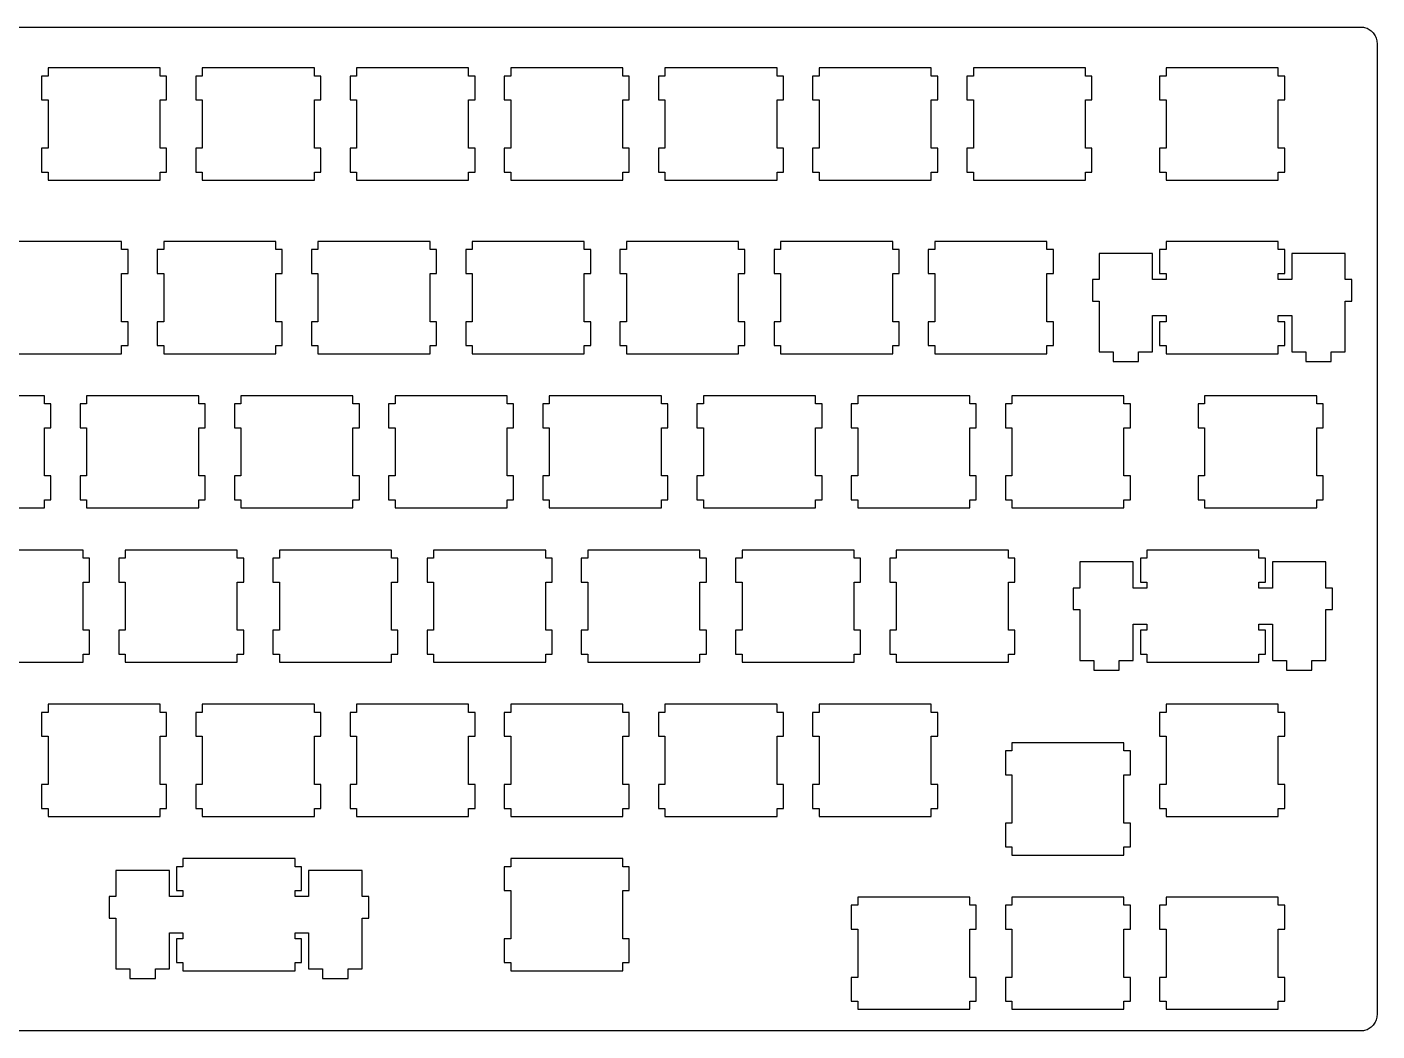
# Model space of a CAD drawing. Extents: x 0 to 286, y 0 to 124.
# Drawn here: x 119.2 to 286, y 0.1 to 124.1 of the extents above; entities that cross this region are included whole.
import ezdxf

# ---------------------------------------------------------------- set-up
doc = ezdxf.new("R2010")
doc.units = 0
doc.layers.get('0').update_dxf_attribs({"linetype": 'CONTINUOUS'})

msp = doc.modelspace()

# ---------------------------------------------------------------- linework, layer by layer
at = {"color": 0}
for p, q in [((2.096, 124.083), (283.997, 124.083)), ((283.997, 124.083), (284.153, 124.076)), ((284.153, 124.076), (284.309, 124.058)), ((284.309, 124.058), (284.463, 124.027)), ((284.463, 124.027), (284.614, 123.985)), ((284.614, 123.985), (284.762, 123.93)), ((284.762, 123.93), (284.904, 123.865)), ((284.904, 123.865), (285.04, 123.788)), ((285.04, 123.788), (285.171, 123.701)), ((285.171, 123.701), (285.294, 123.603)), ((285.294, 123.603), (285.411, 123.497)), ((285.411, 123.497), (285.517, 123.381)), ((285.517, 123.381), (285.615, 123.259)), ((285.615, 123.259), (285.702, 123.128)), ((285.702, 123.128), (285.779, 122.99)), ((285.779, 122.99), (285.844, 122.848)), ((285.844, 122.848), (285.899, 122.702)), ((285.899, 122.702), (285.94, 122.549)), ((285.94, 122.549), (285.972, 122.396)), ((285.972, 122.396), (285.99, 122.239)), ((285.99, 122.239), (285.997, 122.082)), ((285.997, 122.082), (285.997, 2.10564)), ((121.833, 119.027), (121.833, 118.026)), ((135.683, 119.027), (121.833, 119.027)), ((135.683, 118.026), (135.683, 119.027)), ((140.883, 119.027), (140.883, 118.026)), ((154.733, 119.027), (140.883, 119.027)), ((154.733, 118.026), (154.733, 119.027)), ((159.933, 119.027), (159.933, 118.026)), ((173.783, 119.027), (159.933, 119.027)), ((173.783, 118.026), (173.783, 119.027)), ((178.983, 119.027), (178.983, 118.026)), ((192.833, 119.027), (178.983, 119.027)), ((192.833, 118.026), (192.833, 119.027)), ((198.033, 119.027), (198.033, 118.026)), ((211.883, 119.027), (198.033, 119.027)), ((211.883, 118.026), (211.883, 119.027)), ((217.083, 119.027), (217.083, 118.026)), ((230.933, 119.027), (217.083, 119.027)), ((230.933, 118.026), (230.933, 119.027)), ((236.133, 119.027), (236.133, 118.026)), ((249.983, 119.027), (236.133, 119.027)), ((249.983, 118.026), (249.983, 119.027)), ((259.945, 119.027), (259.945, 118.026)), ((273.795, 119.027), (259.945, 119.027)), ((273.795, 118.026), (273.795, 119.027)), ((121.833, 118.026), (121.033, 118.026)), ((121.033, 118.026), (121.033, 115.076)), ((136.482, 118.026), (135.683, 118.026)), ((136.482, 115.076), (136.482, 118.026)), ((140.883, 118.026), (140.083, 118.026)), ((140.083, 118.026), (140.083, 115.076)), ((155.532, 118.026), (154.733, 118.026)), ((155.532, 115.076), (155.532, 118.026)), ((159.933, 118.026), (159.133, 118.026)), ((159.133, 118.026), (159.133, 115.076)), ((174.582, 118.026), (173.783, 118.026)), ((174.582, 115.076), (174.582, 118.026)), ((178.983, 118.026), (178.183, 118.026)), ((178.183, 118.026), (178.183, 115.076)), ((193.632, 118.026), (192.833, 118.026)), ((193.632, 115.076), (193.632, 118.026)), ((198.033, 118.026), (197.233, 118.026)), ((197.233, 118.026), (197.233, 115.076)), ((212.682, 118.026), (211.883, 118.026)), ((212.682, 115.076), (212.682, 118.026)), ((217.083, 118.026), (216.283, 118.026)), ((216.283, 118.026), (216.283, 115.076)), ((231.732, 118.026), (230.933, 118.026)), ((231.732, 115.076), (231.732, 118.026)), ((236.133, 118.026), (235.333, 118.026)), ((235.333, 118.026), (235.333, 115.076)), ((250.782, 118.026), (249.983, 118.026)), ((250.782, 115.076), (250.782, 118.026)), ((259.945, 118.026), (259.146, 118.026)), ((259.146, 118.026), (259.146, 115.076)), ((274.596, 118.026), (273.795, 118.026)), ((274.596, 115.076), (274.596, 118.026)), ((121.033, 115.076), (121.833, 115.076)), ((121.833, 115.076), (121.833, 109.127)), ((135.683, 109.127), (135.683, 115.076)), ((135.683, 115.076), (136.482, 115.076)), ((140.083, 115.076), (140.883, 115.076)), ((140.883, 115.076), (140.883, 109.127)), ((154.733, 109.127), (154.733, 115.076)), ((154.733, 115.076), (155.532, 115.076)), ((159.133, 115.076), (159.933, 115.076)), ((159.933, 115.076), (159.933, 109.127)), ((173.783, 109.127), (173.783, 115.076)), ((173.783, 115.076), (174.582, 115.076)), ((178.183, 115.076), (178.983, 115.076)), ((178.983, 115.076), (178.983, 109.127)), ((192.833, 109.127), (192.833, 115.076)), ((192.833, 115.076), (193.632, 115.076)), ((197.233, 115.076), (198.033, 115.076)), ((198.033, 115.076), (198.033, 109.127)), ((211.883, 109.127), (211.883, 115.076)), ((211.883, 115.076), (212.682, 115.076)), ((216.283, 115.076), (217.083, 115.076)), ((217.083, 115.076), (217.083, 109.127)), ((230.933, 109.127), (230.933, 115.076)), ((230.933, 115.076), (231.732, 115.076)), ((235.333, 115.076), (236.133, 115.076)), ((236.133, 115.076), (236.133, 109.127)), ((249.983, 109.127), (249.983, 115.076)), ((249.983, 115.076), (250.782, 115.076)), ((259.146, 115.076), (259.945, 115.076)), ((259.945, 115.076), (259.945, 109.127)), ((273.795, 109.127), (273.795, 115.076)), ((273.795, 115.076), (274.596, 115.076)), ((121.833, 109.127), (121.033, 109.127)), ((121.033, 109.127), (121.033, 106.177)), ((136.482, 109.127), (135.683, 109.127)), ((136.482, 106.177), (136.482, 109.127)), ((140.883, 109.127), (140.083, 109.127)), ((140.083, 109.127), (140.083, 106.177)), ((155.532, 109.127), (154.733, 109.127)), ((155.532, 106.177), (155.532, 109.127)), ((159.933, 109.127), (159.133, 109.127)), ((159.133, 109.127), (159.133, 106.177)), ((174.582, 109.127), (173.783, 109.127)), ((174.582, 106.177), (174.582, 109.127)), ((178.983, 109.127), (178.183, 109.127)), ((178.183, 109.127), (178.183, 106.177)), ((193.632, 109.127), (192.833, 109.127)), ((193.632, 106.177), (193.632, 109.127)), ((198.033, 109.127), (197.233, 109.127)), ((197.233, 109.127), (197.233, 106.177)), ((212.682, 109.127), (211.883, 109.127)), ((212.682, 106.177), (212.682, 109.127)), ((217.083, 109.127), (216.283, 109.127)), ((216.283, 109.127), (216.283, 106.177)), ((231.732, 109.127), (230.933, 109.127)), ((231.732, 106.177), (231.732, 109.127)), ((236.133, 109.127), (235.333, 109.127)), ((235.333, 109.127), (235.333, 106.177)), ((250.782, 109.127), (249.983, 109.127)), ((250.782, 106.177), (250.782, 109.127)), ((259.945, 109.127), (259.146, 109.127)), ((259.146, 109.127), (259.146, 106.177)), ((274.596, 109.127), (273.795, 109.127)), ((274.596, 106.177), (274.596, 109.127)), ((121.033, 106.177), (121.833, 106.177)), ((121.833, 106.177), (121.833, 105.176)), ((121.833, 105.176), (135.683, 105.176)), ((135.683, 105.176), (135.683, 106.177)), ((135.683, 106.177), (136.482, 106.177)), ((140.083, 106.177), (140.883, 106.177)), ((140.883, 106.177), (140.883, 105.176)), ((140.883, 105.176), (154.733, 105.176)), ((154.733, 105.176), (154.733, 106.177)), ((154.733, 106.177), (155.532, 106.177)), ((159.133, 106.177), (159.933, 106.177)), ((159.933, 106.177), (159.933, 105.176)), ((159.933, 105.176), (173.783, 105.176)), ((173.783, 105.176), (173.783, 106.177)), ((173.783, 106.177), (174.582, 106.177)), ((178.183, 106.177), (178.983, 106.177)), ((178.983, 106.177), (178.983, 105.176)), ((178.983, 105.176), (192.833, 105.176)), ((192.833, 105.176), (192.833, 106.177)), ((192.833, 106.177), (193.632, 106.177)), ((197.233, 106.177), (198.033, 106.177)), ((198.033, 106.177), (198.033, 105.176)), ((198.033, 105.176), (211.883, 105.176)), ((211.883, 105.176), (211.883, 106.177)), ((211.883, 106.177), (212.682, 106.177)), ((216.283, 106.177), (217.083, 106.177)), ((217.083, 106.177), (217.083, 105.176)), ((217.083, 105.176), (230.933, 105.176)), ((230.933, 105.176), (230.933, 106.177)), ((230.933, 106.177), (231.732, 106.177)), ((235.333, 106.177), (236.133, 106.177)), ((236.133, 106.177), (236.133, 105.176)), ((236.133, 105.176), (249.983, 105.176)), ((249.983, 105.176), (249.983, 106.177)), ((249.983, 106.177), (250.782, 106.177)), ((259.146, 106.177), (259.945, 106.177)), ((259.945, 106.177), (259.945, 105.176)), ((259.945, 105.176), (273.795, 105.176)), ((273.795, 105.176), (273.795, 106.177)), ((273.795, 106.177), (274.596, 106.177)), ((130.92, 97.5953), (117.07, 97.5953)), ((130.92, 96.5951), (130.92, 97.5953)), ((136.12, 97.5953), (136.12, 96.5951)), ((149.97, 97.5953), (136.12, 97.5953)), ((149.97, 96.5951), (149.97, 97.5953)), ((155.17, 97.5953), (155.17, 96.5951)), ((169.02, 97.5953), (155.17, 97.5953)), ((169.02, 96.5951), (169.02, 97.5953)), ((174.22, 97.5953), (174.22, 96.5951)), ((188.07, 97.5953), (174.22, 97.5953)), ((188.07, 96.5951), (188.07, 97.5953)), ((193.27, 97.5953), (193.27, 96.5951)), ((207.12, 97.5953), (193.27, 97.5953)), ((207.12, 96.5951), (207.12, 97.5953)), ((212.32, 97.5953), (212.32, 96.5951)), ((226.17, 97.5953), (212.32, 97.5953)), ((226.17, 96.5951), (226.17, 97.5953)), ((231.37, 97.5953), (231.37, 96.5951)), ((245.22, 97.5953), (231.37, 97.5953)), ((245.22, 96.5951), (245.22, 97.5953)), ((259.945, 97.5953), (259.945, 96.5951)), ((273.795, 97.5953), (259.945, 97.5953)), ((273.795, 96.5951), (273.795, 97.5953)), ((131.721, 96.5951), (130.92, 96.5951)), ((131.721, 93.6459), (131.721, 96.5951)), ((136.12, 96.5951), (135.321, 96.5951)), ((135.321, 96.5951), (135.321, 93.6459)), ((150.771, 96.5951), (149.97, 96.5951)), ((150.771, 93.6459), (150.771, 96.5951)), ((155.17, 96.5951), (154.371, 96.5951)), ((154.371, 96.5951), (154.371, 93.6459)), ((169.821, 96.5951), (169.02, 96.5951)), ((169.821, 93.6459), (169.821, 96.5951)), ((174.22, 96.5951), (173.421, 96.5951)), ((173.421, 96.5951), (173.421, 93.6459)), ((188.871, 96.5951), (188.07, 96.5951)), ((188.871, 93.6459), (188.871, 96.5951)), ((193.27, 96.5951), (192.471, 96.5951)), ((192.471, 96.5951), (192.471, 93.6459)), ((207.921, 96.5951), (207.12, 96.5951)), ((207.921, 93.6459), (207.921, 96.5951)), ((212.32, 96.5951), (211.521, 96.5951)), ((211.521, 96.5951), (211.521, 93.6459)), ((226.971, 96.5951), (226.17, 96.5951)), ((226.971, 93.6459), (226.971, 96.5951)), ((231.37, 96.5951), (230.571, 96.5951)), ((230.571, 96.5951), (230.571, 93.6459)), ((246.021, 96.5951), (245.22, 96.5951)), ((246.021, 93.6459), (246.021, 96.5951)), ((258.27, 96.1249), (251.671, 96.1249)), ((251.671, 96.1249), (251.671, 92.8949)), ((258.27, 92.8949), (258.27, 96.1249)), ((259.945, 96.5951), (259.146, 96.5951)), ((259.146, 96.5951), (259.146, 93.6459)), ((274.596, 96.5951), (273.795, 96.5951)), ((274.596, 93.6459), (274.596, 96.5951)), ((282.071, 96.1249), (275.47, 96.1249)), ((275.47, 96.1249), (275.47, 92.8949)), ((282.071, 92.8949), (282.071, 96.1249)), ((130.92, 87.6956), (130.92, 93.6459)), ((130.92, 93.6459), (131.721, 93.6459)), ((135.321, 93.6459), (136.12, 93.6459)), ((136.12, 93.6459), (136.12, 87.6956)), ((149.97, 87.6956), (149.97, 93.6459)), ((149.97, 93.6459), (150.771, 93.6459)), ((154.371, 93.6459), (155.17, 93.6459)), ((155.17, 93.6459), (155.17, 87.6956)), ((169.02, 87.6956), (169.02, 93.6459)), ((169.02, 93.6459), (169.821, 93.6459)), ((173.421, 93.6459), (174.22, 93.6459)), ((174.22, 93.6459), (174.22, 87.6956)), ((188.07, 87.6956), (188.07, 93.6459)), ((188.07, 93.6459), (188.871, 93.6459)), ((192.471, 93.6459), (193.27, 93.6459)), ((193.27, 93.6459), (193.27, 87.6956)), ((207.12, 87.6956), (207.12, 93.6459)), ((207.12, 93.6459), (207.921, 93.6459)), ((211.521, 93.6459), (212.32, 93.6459)), ((212.32, 93.6459), (212.32, 87.6956)), ((226.17, 87.6956), (226.17, 93.6459)), ((226.17, 93.6459), (226.971, 93.6459)), ((230.571, 93.6459), (231.37, 93.6459)), ((231.37, 93.6459), (231.37, 87.6956)), ((245.22, 87.6956), (245.22, 93.6459)), ((245.22, 93.6459), (246.021, 93.6459)), ((259.146, 93.6459), (259.945, 93.6459)), ((259.945, 93.6459), (259.945, 92.8949)), ((273.795, 92.8949), (273.795, 93.6459)), ((273.795, 93.6459), (274.596, 93.6459)), ((251.671, 92.8949), (250.846, 92.8949)), ((250.846, 92.8949), (250.846, 90.2451)), ((259.945, 92.8949), (258.27, 92.8949)), ((275.47, 92.8949), (273.795, 92.8949)), ((282.896, 92.8949), (282.071, 92.8949)), ((282.896, 90.2451), (282.896, 92.8949)), ((250.846, 90.2451), (251.671, 90.2451)), ((251.671, 90.2451), (251.671, 83.9749)), ((282.071, 83.9749), (282.071, 90.2451)), ((282.071, 90.2451), (282.896, 90.2451)), ((258.27, 83.9749), (258.27, 88.4453)), ((258.27, 88.4453), (259.945, 88.4453)), ((259.945, 88.4453), (259.945, 87.6956)), ((273.795, 87.6956), (273.795, 88.4453)), ((273.795, 88.4453), (275.47, 88.4453)), ((275.47, 88.4453), (275.47, 83.9749)), ((131.721, 87.6956), (130.92, 87.6956)), ((131.721, 84.7453), (131.721, 87.6956)), ((136.12, 87.6956), (135.321, 87.6956)), ((135.321, 87.6956), (135.321, 84.7453)), ((150.771, 87.6956), (149.97, 87.6956)), ((150.771, 84.7453), (150.771, 87.6956)), ((155.17, 87.6956), (154.371, 87.6956)), ((154.371, 87.6956), (154.371, 84.7453)), ((169.821, 87.6956), (169.02, 87.6956)), ((169.821, 84.7453), (169.821, 87.6956)), ((174.22, 87.6956), (173.421, 87.6956)), ((173.421, 87.6956), (173.421, 84.7453)), ((188.871, 87.6956), (188.07, 87.6956)), ((188.871, 84.7453), (188.871, 87.6956)), ((193.27, 87.6956), (192.471, 87.6956)), ((192.471, 87.6956), (192.471, 84.7453)), ((207.921, 87.6956), (207.12, 87.6956)), ((207.921, 84.7453), (207.921, 87.6956)), ((212.32, 87.6956), (211.521, 87.6956)), ((211.521, 87.6956), (211.521, 84.7453)), ((226.971, 87.6956), (226.17, 87.6956)), ((226.971, 84.7453), (226.971, 87.6956)), ((231.37, 87.6956), (230.571, 87.6956)), ((230.571, 87.6956), (230.571, 84.7453)), ((246.021, 87.6956), (245.22, 87.6956)), ((246.021, 84.7453), (246.021, 87.6956)), ((259.945, 87.6956), (259.146, 87.6956)), ((259.146, 87.6956), (259.146, 84.7453)), ((274.596, 87.6956), (273.795, 87.6956)), ((274.596, 84.7453), (274.596, 87.6956)), ((117.07, 83.7449), (130.92, 83.7449)), ((130.92, 83.7449), (130.92, 84.7453)), ((130.92, 84.7453), (131.721, 84.7453)), ((135.321, 84.7453), (136.12, 84.7453)), ((136.12, 84.7453), (136.12, 83.7449)), ((136.12, 83.7449), (149.97, 83.7449)), ((149.97, 83.7449), (149.97, 84.7453)), ((149.97, 84.7453), (150.771, 84.7453)), ((154.371, 84.7453), (155.17, 84.7453)), ((155.17, 84.7453), (155.17, 83.7449)), ((155.17, 83.7449), (169.02, 83.7449)), ((169.02, 83.7449), (169.02, 84.7453)), ((169.02, 84.7453), (169.821, 84.7453)), ((173.421, 84.7453), (174.22, 84.7453)), ((174.22, 84.7453), (174.22, 83.7449)), ((174.22, 83.7449), (188.07, 83.7449)), ((188.07, 83.7449), (188.07, 84.7453)), ((188.07, 84.7453), (188.871, 84.7453)), ((192.471, 84.7453), (193.27, 84.7453)), ((193.27, 84.7453), (193.27, 83.7449)), ((193.27, 83.7449), (207.12, 83.7449)), ((207.12, 83.7449), (207.12, 84.7453)), ((207.12, 84.7453), (207.921, 84.7453)), ((211.521, 84.7453), (212.32, 84.7453)), ((212.32, 84.7453), (212.32, 83.7449)), ((212.32, 83.7449), (226.17, 83.7449)), ((226.17, 83.7449), (226.17, 84.7453)), ((226.17, 84.7453), (226.971, 84.7453)), ((230.571, 84.7453), (231.37, 84.7453)), ((231.37, 84.7453), (231.37, 83.7449)), ((231.37, 83.7449), (245.22, 83.7449)), ((245.22, 83.7449), (245.22, 84.7453)), ((245.22, 84.7453), (246.021, 84.7453)), ((251.671, 83.9749), (253.395, 83.9749)), ((253.395, 83.9749), (253.395, 82.7747)), ((256.545, 82.7747), (256.545, 83.9749)), ((256.545, 83.9749), (258.27, 83.9749)), ((259.146, 84.7453), (259.945, 84.7453)), ((259.945, 84.7453), (259.945, 83.7449)), ((259.945, 83.7449), (273.795, 83.7449)), ((273.795, 83.7449), (273.795, 84.7453)), ((273.795, 84.7453), (274.596, 84.7453)), ((275.47, 83.9749), (277.195, 83.9749)), ((277.195, 83.9749), (277.195, 82.7747)), ((280.345, 82.7747), (280.345, 83.9749)), ((280.345, 83.9749), (282.071, 83.9749)), ((253.395, 82.7747), (256.545, 82.7747)), ((277.195, 82.7747), (280.345, 82.7747)), ((121.394, 78.5453), (107.545, 78.5453)), ((121.394, 77.5451), (121.394, 78.5453)), ((126.595, 78.5453), (126.595, 77.5451)), ((140.445, 78.5453), (126.595, 78.5453)), ((140.445, 77.5451), (140.445, 78.5453)), ((145.645, 78.5453), (145.645, 77.5451)), ((159.495, 78.5453), (145.645, 78.5453)), ((159.495, 77.5451), (159.495, 78.5453)), ((164.695, 78.5453), (164.695, 77.5451)), ((178.545, 78.5453), (164.695, 78.5453)), ((178.545, 77.5451), (178.545, 78.5453)), ((183.745, 78.5453), (183.745, 77.5451)), ((197.595, 78.5453), (183.745, 78.5453)), ((197.595, 77.5451), (197.595, 78.5453)), ((202.795, 78.5453), (202.795, 77.5451)), ((216.645, 78.5453), (202.795, 78.5453)), ((216.645, 77.5451), (216.645, 78.5453)), ((221.845, 78.5453), (221.845, 77.5451)), ((235.695, 78.5453), (221.845, 78.5453)), ((235.695, 77.5451), (235.695, 78.5453)), ((240.895, 78.5453), (240.895, 77.5451)), ((254.744, 78.5453), (240.895, 78.5453)), ((254.744, 77.5451), (254.744, 78.5453)), ((264.708, 78.5453), (264.708, 77.5451)), ((278.558, 78.5453), (264.708, 78.5453)), ((278.558, 77.5451), (278.558, 78.5453)), ((122.195, 77.5451), (121.394, 77.5451)), ((122.195, 74.5959), (122.195, 77.5451)), ((126.595, 77.5451), (125.794, 77.5451)), ((125.794, 77.5451), (125.794, 74.5959)), ((141.245, 77.5451), (140.445, 77.5451)), ((141.245, 74.5959), (141.245, 77.5451)), ((145.645, 77.5451), (144.846, 77.5451)), ((144.846, 77.5451), (144.846, 74.5959)), ((160.296, 77.5451), (159.495, 77.5451)), ((160.296, 74.5959), (160.296, 77.5451)), ((164.695, 77.5451), (163.896, 77.5451)), ((163.896, 77.5451), (163.896, 74.5959)), ((179.346, 77.5451), (178.545, 77.5451)), ((179.346, 74.5959), (179.346, 77.5451)), ((183.745, 77.5451), (182.946, 77.5451)), ((182.946, 77.5451), (182.946, 74.5959)), ((198.396, 77.5451), (197.595, 77.5451)), ((198.396, 74.5959), (198.396, 77.5451)), ((202.795, 77.5451), (201.996, 77.5451)), ((201.996, 77.5451), (201.996, 74.5959)), ((217.446, 77.5451), (216.645, 77.5451)), ((217.446, 74.5959), (217.446, 77.5451)), ((221.845, 77.5451), (221.046, 77.5451)), ((221.046, 77.5451), (221.046, 74.5959)), ((236.496, 77.5451), (235.695, 77.5451)), ((236.496, 74.5959), (236.496, 77.5451)), ((240.895, 77.5451), (240.096, 77.5451)), ((240.096, 77.5451), (240.096, 74.5959)), ((255.546, 77.5451), (254.744, 77.5451)), ((255.546, 74.5959), (255.546, 77.5451)), ((264.708, 77.5451), (263.908, 77.5451)), ((263.908, 77.5451), (263.908, 74.5959)), ((279.357, 77.5451), (278.558, 77.5451)), ((279.357, 74.5959), (279.357, 77.5451)), ((121.394, 68.6456), (121.394, 74.5959)), ((121.394, 74.5959), (122.195, 74.5959)), ((125.794, 74.5959), (126.595, 74.5959)), ((126.595, 74.5959), (126.595, 68.6456)), ((140.445, 68.6456), (140.445, 74.5959)), ((140.445, 74.5959), (141.245, 74.5959)), ((144.846, 74.5959), (145.645, 74.5959)), ((145.645, 74.5959), (145.645, 68.6456)), ((159.495, 68.6456), (159.495, 74.5959)), ((159.495, 74.5959), (160.296, 74.5959)), ((163.896, 74.5959), (164.695, 74.5959)), ((164.695, 74.5959), (164.695, 68.6456)), ((178.545, 68.6456), (178.545, 74.5959)), ((178.545, 74.5959), (179.346, 74.5959)), ((182.946, 74.5959), (183.745, 74.5959)), ((183.745, 74.5959), (183.745, 68.6456)), ((197.595, 68.6456), (197.595, 74.5959)), ((197.595, 74.5959), (198.396, 74.5959)), ((201.996, 74.5959), (202.795, 74.5959)), ((202.795, 74.5959), (202.795, 68.6456)), ((216.645, 68.6456), (216.645, 74.5959)), ((216.645, 74.5959), (217.446, 74.5959)), ((221.046, 74.5959), (221.845, 74.5959)), ((221.845, 74.5959), (221.845, 68.6456)), ((235.695, 68.6456), (235.695, 74.5959)), ((235.695, 74.5959), (236.496, 74.5959)), ((240.096, 74.5959), (240.895, 74.5959)), ((240.895, 74.5959), (240.895, 68.6456)), ((254.744, 68.6456), (254.744, 74.5959)), ((254.744, 74.5959), (255.546, 74.5959)), ((263.908, 74.5959), (264.708, 74.5959)), ((264.708, 74.5959), (264.708, 68.6456)), ((278.558, 68.6456), (278.558, 74.5959)), ((278.558, 74.5959), (279.357, 74.5959)), ((122.195, 68.6456), (121.394, 68.6456)), ((122.195, 65.6953), (122.195, 68.6456)), ((126.595, 68.6456), (125.794, 68.6456)), ((125.794, 68.6456), (125.794, 65.6953)), ((141.245, 68.6456), (140.445, 68.6456)), ((141.245, 65.6953), (141.245, 68.6456)), ((145.645, 68.6456), (144.846, 68.6456)), ((144.846, 68.6456), (144.846, 65.6953)), ((160.296, 68.6456), (159.495, 68.6456)), ((160.296, 65.6953), (160.296, 68.6456)), ((164.695, 68.6456), (163.896, 68.6456)), ((163.896, 68.6456), (163.896, 65.6953)), ((179.346, 68.6456), (178.545, 68.6456)), ((179.346, 65.6953), (179.346, 68.6456)), ((183.745, 68.6456), (182.946, 68.6456)), ((182.946, 68.6456), (182.946, 65.6953)), ((198.396, 68.6456), (197.595, 68.6456)), ((198.396, 65.6953), (198.396, 68.6456)), ((202.795, 68.6456), (201.996, 68.6456)), ((201.996, 68.6456), (201.996, 65.6953)), ((217.446, 68.6456), (216.645, 68.6456)), ((217.446, 65.6953), (217.446, 68.6456)), ((221.845, 68.6456), (221.046, 68.6456)), ((221.046, 68.6456), (221.046, 65.6953)), ((236.496, 68.6456), (235.695, 68.6456)), ((236.496, 65.6953), (236.496, 68.6456)), ((240.895, 68.6456), (240.096, 68.6456)), ((240.096, 68.6456), (240.096, 65.6953)), ((255.546, 68.6456), (254.744, 68.6456)), ((255.546, 65.6953), (255.546, 68.6456)), ((264.708, 68.6456), (263.908, 68.6456)), ((263.908, 68.6456), (263.908, 65.6953)), ((279.357, 68.6456), (278.558, 68.6456)), ((279.357, 65.6953), (279.357, 68.6456)), ((121.394, 64.6949), (121.394, 65.6953)), ((121.394, 65.6953), (122.195, 65.6953)), ((125.794, 65.6953), (126.595, 65.6953)), ((126.595, 65.6953), (126.595, 64.6949)), ((140.445, 64.6949), (140.445, 65.6953)), ((140.445, 65.6953), (141.245, 65.6953)), ((144.846, 65.6953), (145.645, 65.6953)), ((145.645, 65.6953), (145.645, 64.6949)), ((159.495, 64.6949), (159.495, 65.6953)), ((159.495, 65.6953), (160.296, 65.6953)), ((163.896, 65.6953), (164.695, 65.6953)), ((164.695, 65.6953), (164.695, 64.6949)), ((178.545, 64.6949), (178.545, 65.6953)), ((178.545, 65.6953), (179.346, 65.6953)), ((182.946, 65.6953), (183.745, 65.6953)), ((183.745, 65.6953), (183.745, 64.6949)), ((197.595, 64.6949), (197.595, 65.6953)), ((197.595, 65.6953), (198.396, 65.6953)), ((201.996, 65.6953), (202.795, 65.6953)), ((202.795, 65.6953), (202.795, 64.6949)), ((216.645, 64.6949), (216.645, 65.6953)), ((216.645, 65.6953), (217.446, 65.6953)), ((221.046, 65.6953), (221.845, 65.6953)), ((221.845, 65.6953), (221.845, 64.6949)), ((235.695, 64.6949), (235.695, 65.6953)), ((235.695, 65.6953), (236.496, 65.6953)), ((240.096, 65.6953), (240.895, 65.6953)), ((240.895, 65.6953), (240.895, 64.6949)), ((254.744, 64.6949), (254.744, 65.6953)), ((254.744, 65.6953), (255.546, 65.6953)), ((263.908, 65.6953), (264.708, 65.6953)), ((264.708, 65.6953), (264.708, 64.6949)), ((278.558, 64.6949), (278.558, 65.6953)), ((278.558, 65.6953), (279.357, 65.6953)), ((107.545, 64.6949), (121.394, 64.6949)), ((126.595, 64.6949), (140.445, 64.6949)), ((145.645, 64.6949), (159.495, 64.6949)), ((164.695, 64.6949), (178.545, 64.6949)), ((183.745, 64.6949), (197.595, 64.6949)), ((202.795, 64.6949), (216.645, 64.6949)), ((221.845, 64.6949), (235.695, 64.6949)), ((240.895, 64.6949), (254.744, 64.6949)), ((264.708, 64.6949), (278.558, 64.6949)), ((126.158, 59.4953), (112.308, 59.4953)), ((126.158, 58.4951), (126.158, 59.4953)), ((126.957, 58.4951), (126.158, 58.4951)), ((126.957, 55.5459), (126.957, 58.4951)), ((131.358, 58.4951), (130.558, 58.4951)), ((130.558, 58.4951), (130.558, 55.5459)), ((131.358, 59.4953), (131.358, 58.4951)), ((145.208, 59.4953), (131.358, 59.4953)), ((145.208, 58.4951), (145.208, 59.4953)), ((146.007, 58.4951), (145.208, 58.4951)), ((146.007, 55.5459), (146.007, 58.4951)), ((150.408, 58.4951), (149.608, 58.4951)), ((149.608, 58.4951), (149.608, 55.5459)), ((150.408, 59.4953), (150.408, 58.4951)), ((164.258, 59.4953), (150.408, 59.4953)), ((164.258, 58.4951), (164.258, 59.4953)), ((165.057, 58.4951), (164.258, 58.4951)), ((165.057, 55.5459), (165.057, 58.4951)), ((169.458, 58.4951), (168.658, 58.4951)), ((168.658, 58.4951), (168.658, 55.5459)), ((169.458, 59.4953), (169.458, 58.4951)), ((183.308, 59.4953), (169.458, 59.4953)), ((183.308, 58.4951), (183.308, 59.4953)), ((184.107, 58.4951), (183.308, 58.4951)), ((184.107, 55.5459), (184.107, 58.4951)), ((188.508, 58.4951), (187.708, 58.4951)), ((187.708, 58.4951), (187.708, 55.5459)), ((188.508, 59.4953), (188.508, 58.4951)), ((202.358, 59.4953), (188.508, 59.4953)), ((202.358, 58.4951), (202.358, 59.4953)), ((203.157, 58.4951), (202.358, 58.4951)), ((203.157, 55.5459), (203.157, 58.4951)), ((207.558, 58.4951), (206.758, 58.4951)), ((206.758, 58.4951), (206.758, 55.5459)), ((207.558, 59.4953), (207.558, 58.4951)), ((221.408, 59.4953), (207.558, 59.4953)), ((221.408, 58.4951), (221.408, 59.4953)), ((222.207, 58.4951), (221.408, 58.4951)), ((222.207, 55.5459), (222.207, 58.4951)), ((226.608, 58.4951), (225.808, 58.4951)), ((225.808, 58.4951), (225.808, 55.5459)), ((226.608, 59.4953), (226.608, 58.4951)), ((240.458, 59.4953), (226.608, 59.4953)), ((240.458, 58.4951), (240.458, 59.4953)), ((241.257, 58.4951), (240.458, 58.4951)), ((241.257, 55.5459), (241.257, 58.4951)), ((257.564, 58.4951), (256.763, 58.4951)), ((256.763, 58.4951), (256.763, 55.5459)), ((257.564, 59.4953), (257.564, 58.4951)), ((271.413, 59.4953), (257.564, 59.4953)), ((271.413, 58.4951), (271.413, 59.4953)), ((272.214, 58.4951), (271.413, 58.4951)), ((272.214, 55.5459), (272.214, 58.4951)), ((255.888, 58.0249), (249.289, 58.0249)), ((249.289, 58.0249), (249.289, 54.7949)), ((255.888, 54.7949), (255.888, 58.0249)), ((279.688, 58.0249), (273.088, 58.0249)), ((273.088, 58.0249), (273.088, 54.7949)), ((279.688, 54.7949), (279.688, 58.0249)), ((126.158, 49.5956), (126.158, 55.5459)), ((126.158, 55.5459), (126.957, 55.5459)), ((130.558, 55.5459), (131.358, 55.5459)), ((131.358, 55.5459), (131.358, 49.5956)), ((145.208, 49.5956), (145.208, 55.5459)), ((145.208, 55.5459), (146.007, 55.5459)), ((149.608, 55.5459), (150.408, 55.5459)), ((150.408, 55.5459), (150.408, 49.5956)), ((164.258, 49.5956), (164.258, 55.5459)), ((164.258, 55.5459), (165.057, 55.5459)), ((168.658, 55.5459), (169.458, 55.5459)), ((169.458, 55.5459), (169.458, 49.5956)), ((183.308, 49.5956), (183.308, 55.5459)), ((183.308, 55.5459), (184.107, 55.5459)), ((187.708, 55.5459), (188.508, 55.5459)), ((188.508, 55.5459), (188.508, 49.5956)), ((202.358, 49.5956), (202.358, 55.5459)), ((202.358, 55.5459), (203.157, 55.5459)), ((206.758, 55.5459), (207.558, 55.5459)), ((207.558, 55.5459), (207.558, 49.5956)), ((221.408, 49.5956), (221.408, 55.5459)), ((221.408, 55.5459), (222.207, 55.5459)), ((225.808, 55.5459), (226.608, 55.5459)), ((226.608, 55.5459), (226.608, 49.5956)), ((240.458, 49.5956), (240.458, 55.5459)), ((240.458, 55.5459), (241.257, 55.5459)), ((256.763, 55.5459), (257.564, 55.5459)), ((257.564, 55.5459), (257.564, 54.7949)), ((271.413, 54.7949), (271.413, 55.5459)), ((271.413, 55.5459), (272.214, 55.5459)), ((249.289, 54.7949), (248.463, 54.7949)), ((248.463, 54.7949), (248.463, 52.1451)), ((257.564, 54.7949), (255.888, 54.7949)), ((273.088, 54.7949), (271.413, 54.7949)), ((280.513, 54.7949), (279.688, 54.7949)), ((280.513, 52.1451), (280.513, 54.7949)), ((248.463, 52.1451), (249.289, 52.1451)), ((249.289, 52.1451), (249.289, 45.8749)), ((279.688, 45.8749), (279.688, 52.1451)), ((279.688, 52.1451), (280.513, 52.1451)), ((255.888, 45.8749), (255.888, 50.3453)), ((255.888, 50.3453), (257.564, 50.3453)), ((257.564, 50.3453), (257.564, 49.5956)), ((271.413, 49.5956), (271.413, 50.3453)), ((271.413, 50.3453), (273.088, 50.3453)), ((273.088, 50.3453), (273.088, 45.8749)), ((126.957, 49.5956), (126.158, 49.5956)), ((126.957, 46.6453), (126.957, 49.5956)), ((131.358, 49.5956), (130.558, 49.5956)), ((130.558, 49.5956), (130.558, 46.6453)), ((146.007, 49.5956), (145.208, 49.5956)), ((146.007, 46.6453), (146.007, 49.5956)), ((150.408, 49.5956), (149.608, 49.5956)), ((149.608, 49.5956), (149.608, 46.6453)), ((165.057, 49.5956), (164.258, 49.5956)), ((165.057, 46.6453), (165.057, 49.5956)), ((169.458, 49.5956), (168.658, 49.5956)), ((168.658, 49.5956), (168.658, 46.6453)), ((184.107, 49.5956), (183.308, 49.5956)), ((184.107, 46.6453), (184.107, 49.5956)), ((188.508, 49.5956), (187.708, 49.5956)), ((187.708, 49.5956), (187.708, 46.6453)), ((203.157, 49.5956), (202.358, 49.5956)), ((203.157, 46.6453), (203.157, 49.5956)), ((207.558, 49.5956), (206.758, 49.5956)), ((206.758, 49.5956), (206.758, 46.6453)), ((222.207, 49.5956), (221.408, 49.5956)), ((222.207, 46.6453), (222.207, 49.5956)), ((226.608, 49.5956), (225.808, 49.5956)), ((225.808, 49.5956), (225.808, 46.6453)), ((241.257, 49.5956), (240.458, 49.5956)), ((241.257, 46.6453), (241.257, 49.5956)), ((257.564, 49.5956), (256.763, 49.5956)), ((256.763, 49.5956), (256.763, 46.6453)), ((272.214, 49.5956), (271.413, 49.5956)), ((272.214, 46.6453), (272.214, 49.5956)), ((112.308, 45.6449), (126.158, 45.6449)), ((126.158, 45.6449), (126.158, 46.6453)), ((126.158, 46.6453), (126.957, 46.6453)), ((130.558, 46.6453), (131.358, 46.6453)), ((131.358, 46.6453), (131.358, 45.6449)), ((131.358, 45.6449), (145.208, 45.6449)), ((145.208, 45.6449), (145.208, 46.6453)), ((145.208, 46.6453), (146.007, 46.6453)), ((149.608, 46.6453), (150.408, 46.6453)), ((150.408, 46.6453), (150.408, 45.6449)), ((150.408, 45.6449), (164.258, 45.6449)), ((164.258, 45.6449), (164.258, 46.6453)), ((164.258, 46.6453), (165.057, 46.6453)), ((168.658, 46.6453), (169.458, 46.6453)), ((169.458, 46.6453), (169.458, 45.6449)), ((169.458, 45.6449), (183.308, 45.6449)), ((183.308, 45.6449), (183.308, 46.6453)), ((183.308, 46.6453), (184.107, 46.6453)), ((187.708, 46.6453), (188.508, 46.6453)), ((188.508, 46.6453), (188.508, 45.6449)), ((188.508, 45.6449), (202.358, 45.6449)), ((202.358, 45.6449), (202.358, 46.6453)), ((202.358, 46.6453), (203.157, 46.6453)), ((206.758, 46.6453), (207.558, 46.6453)), ((207.558, 46.6453), (207.558, 45.6449)), ((207.558, 45.6449), (221.408, 45.6449)), ((221.408, 45.6449), (221.408, 46.6453)), ((221.408, 46.6453), (222.207, 46.6453)), ((225.808, 46.6453), (226.608, 46.6453)), ((226.608, 46.6453), (226.608, 45.6449)), ((226.608, 45.6449), (240.458, 45.6449)), ((240.458, 45.6449), (240.458, 46.6453)), ((240.458, 46.6453), (241.257, 46.6453)), ((249.289, 45.8749), (251.014, 45.8749)), ((251.014, 45.8749), (251.014, 44.6747)), ((254.163, 44.6747), (254.163, 45.8749)), ((254.163, 45.8749), (255.888, 45.8749)), ((256.763, 46.6453), (257.564, 46.6453)), ((257.564, 46.6453), (257.564, 45.6449)), ((257.564, 45.6449), (271.413, 45.6449)), ((271.413, 45.6449), (271.413, 46.6453)), ((271.413, 46.6453), (272.214, 46.6453)), ((273.088, 45.8749), (274.814, 45.8749)), ((274.814, 45.8749), (274.814, 44.6747)), ((277.964, 44.6747), (277.964, 45.8749)), ((277.964, 45.8749), (279.688, 45.8749)), ((251.014, 44.6747), (254.163, 44.6747)), ((274.814, 44.6747), (277.964, 44.6747)), ((121.833, 40.4453), (121.833, 39.4451)), ((135.683, 40.4453), (121.833, 40.4453)), ((135.683, 39.4451), (135.683, 40.4453)), ((140.883, 40.4453), (140.883, 39.4451)), ((154.733, 40.4453), (140.883, 40.4453)), ((154.733, 39.4451), (154.733, 40.4453)), ((159.933, 40.4453), (159.933, 39.4451)), ((173.783, 40.4453), (159.933, 40.4453)), ((173.783, 39.4451), (173.783, 40.4453)), ((178.983, 40.4453), (178.983, 39.4451)), ((192.833, 40.4453), (178.983, 40.4453)), ((192.833, 39.4451), (192.833, 40.4453)), ((198.033, 40.4453), (198.033, 39.4451)), ((211.883, 40.4453), (198.033, 40.4453)), ((211.883, 39.4451), (211.883, 40.4453)), ((217.083, 40.4453), (217.083, 39.4451)), ((230.933, 40.4453), (217.083, 40.4453)), ((230.933, 39.4451), (230.933, 40.4453)), ((259.945, 40.4453), (259.945, 39.4451)), ((273.795, 40.4453), (259.945, 40.4453)), ((273.795, 39.4451), (273.795, 40.4453)), ((121.833, 39.4451), (121.033, 39.4451)), ((121.033, 39.4451), (121.033, 36.4959)), ((136.482, 39.4451), (135.683, 39.4451)), ((136.482, 36.4959), (136.482, 39.4451)), ((140.883, 39.4451), (140.083, 39.4451)), ((140.083, 39.4451), (140.083, 36.4959)), ((155.532, 39.4451), (154.733, 39.4451)), ((155.532, 36.4959), (155.532, 39.4451)), ((159.933, 39.4451), (159.133, 39.4451)), ((159.133, 39.4451), (159.133, 36.4959)), ((174.582, 39.4451), (173.783, 39.4451)), ((174.582, 36.4959), (174.582, 39.4451)), ((178.983, 39.4451), (178.183, 39.4451)), ((178.183, 39.4451), (178.183, 36.4959)), ((193.632, 39.4451), (192.833, 39.4451)), ((193.632, 36.4959), (193.632, 39.4451)), ((198.033, 39.4451), (197.233, 39.4451)), ((197.233, 39.4451), (197.233, 36.4959)), ((212.682, 39.4451), (211.883, 39.4451)), ((212.682, 36.4959), (212.682, 39.4451)), ((217.083, 39.4451), (216.283, 39.4451)), ((216.283, 39.4451), (216.283, 36.4959)), ((231.732, 39.4451), (230.933, 39.4451)), ((231.732, 36.4959), (231.732, 39.4451)), ((259.945, 39.4451), (259.146, 39.4451)), ((259.146, 39.4451), (259.146, 36.4959)), ((274.596, 39.4451), (273.795, 39.4451)), ((274.596, 36.4959), (274.596, 39.4451)), ((121.033, 36.4959), (121.833, 36.4959)), ((121.833, 36.4959), (121.833, 30.5456)), ((135.683, 30.5456), (135.683, 36.4959)), ((135.683, 36.4959), (136.482, 36.4959)), ((140.083, 36.4959), (140.883, 36.4959)), ((140.883, 36.4959), (140.883, 30.5456)), ((154.733, 30.5456), (154.733, 36.4959)), ((154.733, 36.4959), (155.532, 36.4959)), ((159.133, 36.4959), (159.933, 36.4959)), ((159.933, 36.4959), (159.933, 30.5456)), ((173.783, 30.5456), (173.783, 36.4959)), ((173.783, 36.4959), (174.582, 36.4959)), ((178.183, 36.4959), (178.983, 36.4959)), ((178.983, 36.4959), (178.983, 30.5456)), ((192.833, 30.5456), (192.833, 36.4959)), ((192.833, 36.4959), (193.632, 36.4959)), ((197.233, 36.4959), (198.033, 36.4959)), ((198.033, 36.4959), (198.033, 30.5456)), ((211.883, 30.5456), (211.883, 36.4959)), ((211.883, 36.4959), (212.682, 36.4959)), ((216.283, 36.4959), (217.083, 36.4959)), ((217.083, 36.4959), (217.083, 30.5456)), ((230.933, 30.5456), (230.933, 36.4959)), ((230.933, 36.4959), (231.732, 36.4959)), ((240.895, 35.6828), (240.895, 34.6825)), ((254.744, 35.6828), (240.895, 35.6828)), ((254.744, 34.6825), (254.744, 35.6828)), ((259.146, 36.4959), (259.945, 36.4959)), ((259.945, 36.4959), (259.945, 30.5456)), ((273.795, 30.5456), (273.795, 36.4959)), ((273.795, 36.4959), (274.596, 36.4959)), ((240.895, 34.6825), (240.096, 34.6825)), ((240.096, 34.6825), (240.096, 31.7321)), ((255.546, 34.6825), (254.744, 34.6825)), ((255.546, 31.7321), (255.546, 34.6825)), ((240.096, 31.7321), (240.895, 31.7321)), ((240.895, 31.7321), (240.895, 25.7817)), ((254.744, 25.7817), (254.744, 31.7321)), ((254.744, 31.7321), (255.546, 31.7321)), ((121.833, 30.5456), (121.033, 30.5456)), ((121.033, 30.5456), (121.033, 27.5952)), ((136.482, 30.5456), (135.683, 30.5456)), ((136.482, 27.5952), (136.482, 30.5456)), ((140.883, 30.5456), (140.083, 30.5456)), ((140.083, 30.5456), (140.083, 27.5952)), ((155.532, 30.5456), (154.733, 30.5456)), ((155.532, 27.5952), (155.532, 30.5456)), ((159.933, 30.5456), (159.133, 30.5456)), ((159.133, 30.5456), (159.133, 27.5952)), ((174.582, 30.5456), (173.783, 30.5456)), ((174.582, 27.5952), (174.582, 30.5456)), ((178.983, 30.5456), (178.183, 30.5456)), ((178.183, 30.5456), (178.183, 27.5952)), ((193.632, 30.5456), (192.833, 30.5456)), ((193.632, 27.5952), (193.632, 30.5456)), ((198.033, 30.5456), (197.233, 30.5456)), ((197.233, 30.5456), (197.233, 27.5952)), ((212.682, 30.5456), (211.883, 30.5456)), ((212.682, 27.5952), (212.682, 30.5456)), ((217.083, 30.5456), (216.283, 30.5456)), ((216.283, 30.5456), (216.283, 27.5952)), ((231.732, 30.5456), (230.933, 30.5456)), ((231.732, 27.5952), (231.732, 30.5456)), ((259.945, 30.5456), (259.146, 30.5456)), ((259.146, 30.5456), (259.146, 27.5952)), ((274.596, 30.5456), (273.795, 30.5456)), ((274.596, 27.5952), (274.596, 30.5456)), ((121.033, 27.5952), (121.833, 27.5952)), ((121.833, 27.5952), (121.833, 26.5948)), ((135.683, 26.5948), (135.683, 27.5952)), ((135.683, 27.5952), (136.482, 27.5952)), ((140.083, 27.5952), (140.883, 27.5952)), ((140.883, 27.5952), (140.883, 26.5948)), ((154.733, 26.5948), (154.733, 27.5952)), ((154.733, 27.5952), (155.532, 27.5952)), ((159.133, 27.5952), (159.933, 27.5952)), ((159.933, 27.5952), (159.933, 26.5948)), ((173.783, 26.5948), (173.783, 27.5952)), ((173.783, 27.5952), (174.582, 27.5952)), ((178.183, 27.5952), (178.983, 27.5952)), ((178.983, 27.5952), (178.983, 26.5948)), ((192.833, 26.5948), (192.833, 27.5952)), ((192.833, 27.5952), (193.632, 27.5952)), ((197.233, 27.5952), (198.033, 27.5952)), ((198.033, 27.5952), (198.033, 26.5948)), ((211.883, 26.5948), (211.883, 27.5952)), ((211.883, 27.5952), (212.682, 27.5952)), ((216.283, 27.5952), (217.083, 27.5952)), ((217.083, 27.5952), (217.083, 26.5948)), ((230.933, 26.5948), (230.933, 27.5952)), ((230.933, 27.5952), (231.732, 27.5952)), ((259.146, 27.5952), (259.945, 27.5952)), ((259.945, 27.5952), (259.945, 26.5948)), ((273.795, 26.5948), (273.795, 27.5952)), ((273.795, 27.5952), (274.596, 27.5952)), ((121.833, 26.5948), (135.683, 26.5948)), ((140.883, 26.5948), (154.733, 26.5948)), ((159.933, 26.5948), (173.783, 26.5948)), ((178.983, 26.5948), (192.833, 26.5948)), ((198.033, 26.5948), (211.883, 26.5948)), ((217.083, 26.5948), (230.933, 26.5948)), ((240.895, 25.7817), (240.096, 25.7817)), ((240.096, 25.7817), (240.096, 22.8327)), ((255.546, 25.7817), (254.744, 25.7817)), ((255.546, 22.8327), (255.546, 25.7817)), ((259.945, 26.5948), (273.795, 26.5948)), ((240.096, 22.8327), (240.895, 22.8327)), ((240.895, 22.8327), (240.895, 21.8323)), ((240.895, 21.8323), (254.744, 21.8323)), ((254.744, 21.8323), (254.744, 22.8327)), ((254.744, 22.8327), (255.546, 22.8327)), ((138.501, 20.395), (137.702, 20.395)), ((137.702, 20.395), (137.702, 17.446)), ((138.501, 21.3954), (138.501, 20.395)), ((152.352, 21.3954), (138.501, 21.3954)), ((152.352, 20.395), (152.352, 21.3954)), ((153.151, 20.395), (152.352, 20.395)), ((153.151, 17.446), (153.151, 20.395)), ((178.983, 20.395), (178.183, 20.395)), ((178.183, 20.395), (178.183, 17.446)), ((178.983, 21.3954), (178.983, 20.395)), ((192.833, 21.3954), (178.983, 21.3954)), ((192.833, 20.395), (192.833, 21.3954)), ((193.632, 20.395), (192.833, 20.395)), ((193.632, 17.446), (193.632, 20.395)), ((136.827, 19.9251), (130.226, 19.9251)), ((130.226, 19.9251), (130.226, 16.6949)), ((136.827, 16.6949), (136.827, 19.9251)), ((160.627, 19.9251), (154.026, 19.9251)), ((154.026, 19.9251), (154.026, 16.6949)), ((160.627, 16.6949), (160.627, 19.9251)), ((130.226, 16.6949), (129.402, 16.6949)), ((129.402, 16.6949), (129.402, 14.045)), ((138.501, 16.6949), (136.827, 16.6949)), ((137.702, 17.446), (138.501, 17.446)), ((138.501, 17.446), (138.501, 16.6949)), ((152.352, 16.6949), (152.352, 17.446)), ((152.352, 17.446), (153.151, 17.446)), ((154.026, 16.6949), (152.352, 16.6949)), ((161.451, 16.6949), (160.627, 16.6949)), ((161.451, 14.045), (161.451, 16.6949)), ((178.183, 17.446), (178.983, 17.446)), ((178.983, 17.446), (178.983, 11.4956)), ((192.833, 11.4956), (192.833, 17.446)), ((192.833, 17.446), (193.632, 17.446)), ((221.845, 15.6325), (221.046, 15.6325)), ((221.046, 15.6325), (221.046, 12.6821)), ((221.845, 16.6329), (221.845, 15.6325)), ((235.695, 16.6329), (221.845, 16.6329)), ((235.695, 15.6325), (235.695, 16.6329)), ((236.496, 15.6325), (235.695, 15.6325)), ((236.496, 12.6821), (236.496, 15.6325)), ((240.895, 15.6325), (240.096, 15.6325)), ((240.096, 15.6325), (240.096, 12.6821)), ((240.895, 16.6329), (240.895, 15.6325)), ((254.744, 16.6329), (240.895, 16.6329)), ((254.744, 15.6325), (254.744, 16.6329)), ((255.546, 15.6325), (254.744, 15.6325)), ((255.546, 12.6821), (255.546, 15.6325)), ((259.945, 15.6325), (259.146, 15.6325)), ((259.146, 15.6325), (259.146, 12.6821)), ((259.945, 16.6329), (259.945, 15.6325)), ((273.795, 16.6329), (259.945, 16.6329)), ((273.795, 15.6325), (273.795, 16.6329)), ((274.596, 15.6325), (273.795, 15.6325)), ((274.596, 12.6821), (274.596, 15.6325)), ((129.402, 14.045), (130.226, 14.045)), ((130.226, 14.045), (130.226, 7.7749)), ((160.627, 7.7749), (160.627, 14.045)), ((160.627, 14.045), (161.451, 14.045)), ((136.827, 7.7749), (136.827, 12.2452)), ((136.827, 12.2452), (138.501, 12.2452)), ((138.501, 12.2452), (138.501, 11.4956)), ((152.352, 11.4956), (152.352, 12.2452)), ((152.352, 12.2452), (154.026, 12.2452)), ((154.026, 12.2452), (154.026, 7.7749)), ((221.046, 12.6821), (221.845, 12.6821)), ((221.845, 12.6821), (221.845, 6.73171)), ((235.695, 6.73171), (235.695, 12.6821)), ((235.695, 12.6821), (236.496, 12.6821)), ((240.096, 12.6821), (240.895, 12.6821)), ((240.895, 12.6821), (240.895, 6.73171)), ((254.744, 6.73171), (254.744, 12.6821)), ((254.744, 12.6821), (255.546, 12.6821)), ((259.146, 12.6821), (259.945, 12.6821)), ((259.945, 12.6821), (259.945, 6.73171)), ((273.795, 6.73171), (273.795, 12.6821)), ((273.795, 12.6821), (274.596, 12.6821)), ((138.501, 11.4956), (137.702, 11.4956)), ((137.702, 11.4956), (137.702, 8.54523)), ((153.151, 11.4956), (152.352, 11.4956)), ((153.151, 8.54523), (153.151, 11.4956)), ((178.983, 11.4956), (178.183, 11.4956)), ((178.183, 11.4956), (178.183, 8.54523)), ((193.632, 11.4956), (192.833, 11.4956)), ((193.632, 8.54523), (193.632, 11.4956)), ((137.702, 8.54523), (138.501, 8.54523)), ((138.501, 8.54523), (138.501, 7.54475)), ((152.352, 7.54475), (152.352, 8.54523)), ((152.352, 8.54523), (153.151, 8.54523)), ((178.183, 8.54523), (178.983, 8.54523)), ((178.983, 8.54523), (178.983, 7.54475)), ((192.833, 7.54475), (192.833, 8.54523)), ((192.833, 8.54523), (193.632, 8.54523)), ((130.226, 7.7749), (131.951, 7.7749)), ((131.951, 7.7749), (131.951, 6.57461)), ((135.102, 6.57461), (135.102, 7.7749)), ((135.102, 7.7749), (136.827, 7.7749)), ((138.501, 7.54475), (152.352, 7.54475)), ((154.026, 7.7749), (155.751, 7.7749)), ((155.751, 7.7749), (155.751, 6.57461)), ((158.902, 6.57461), (158.902, 7.7749)), ((158.902, 7.7749), (160.627, 7.7749)), ((178.983, 7.54475), (192.833, 7.54475)), ((221.845, 6.73171), (221.046, 6.73171)), ((221.046, 6.73171), (221.046, 3.78273)), ((236.496, 6.73171), (235.695, 6.73171)), ((236.496, 3.78273), (236.496, 6.73171)), ((240.895, 6.73171), (240.096, 6.73171)), ((240.096, 6.73171), (240.096, 3.78273)), ((255.546, 6.73171), (254.744, 6.73171)), ((255.546, 3.78273), (255.546, 6.73171)), ((259.945, 6.73171), (259.146, 6.73171)), ((259.146, 6.73171), (259.146, 3.78273)), ((274.596, 6.73171), (273.795, 6.73171)), ((274.596, 3.78273), (274.596, 6.73171)), ((131.951, 6.57461), (135.102, 6.57461)), ((155.751, 6.57461), (158.902, 6.57461)), ((221.046, 3.78273), (221.845, 3.78273)), ((221.845, 3.78273), (221.845, 2.78226)), ((235.695, 2.78226), (235.695, 3.78273)), ((235.695, 3.78273), (236.496, 3.78273)), ((240.096, 3.78273), (240.895, 3.78273)), ((240.895, 3.78273), (240.895, 2.78226)), ((254.744, 2.78226), (254.744, 3.78273)), ((254.744, 3.78273), (255.546, 3.78273)), ((259.146, 3.78273), (259.945, 3.78273)), ((259.945, 3.78273), (259.945, 2.78226)), ((273.795, 2.78226), (273.795, 3.78273)), ((273.795, 3.78273), (274.596, 3.78273)), ((221.845, 2.78226), (235.695, 2.78226)), ((240.895, 2.78226), (254.744, 2.78226)), ((259.945, 2.78226), (273.795, 2.78226)), ((285.972, 1.79421), (285.94, 1.63987)), ((285.99, 1.94992), (285.972, 1.79421)), ((285.997, 2.10564), (285.99, 1.94992)), ((283.996, 0.10611), (2.096, 0.10611)), ((284.153, 0.113), (283.996, 0.10611)), ((284.309, 0.13091), (284.153, 0.113)), ((284.463, 0.16261), (284.309, 0.13091)), ((284.614, 0.20533), (284.463, 0.16261)), ((284.762, 0.25907), (284.614, 0.20533)), ((284.904, 0.32384), (284.762, 0.25907)), ((285.04, 0.40101), (284.904, 0.32384)), ((285.171, 0.48783), (285.04, 0.40101)), ((285.294, 0.58567), (285.171, 0.48783)), ((285.411, 0.69315), (285.294, 0.58567)), ((285.517, 0.80891), (285.411, 0.69315)), ((285.615, 0.93156), (285.517, 0.80891)), ((285.702, 1.06247), (285.615, 0.93156)), ((285.779, 1.19889), (285.702, 1.06247)), ((285.844, 1.34083), (285.779, 1.19889)), ((285.899, 1.48828), (285.844, 1.34083)), ((285.94, 1.63987), (285.899, 1.48828))]:
    msp.add_line(p, q, dxfattribs=at)

doc.saveas('drawing.dxf')
